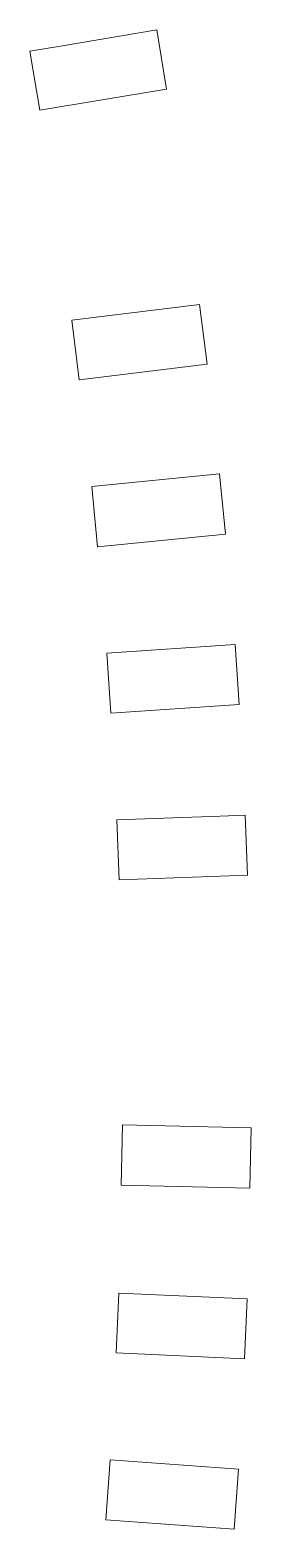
# Model space of a CAD drawing. Header units: metres. Extents: x 113473 to 113494, y 502891 to 503036.
import ezdxf

# ---------------------------------------------------------------- set-up
doc = ezdxf.new("R2010")
doc.units = ezdxf.units.M
doc.header["$MEASUREMENT"] = 0
doc.layers.add('maximum bouwhoogte 7 m', color=7, linetype='Continuous', lineweight=0)

msp = doc.modelspace()

# ---------------------------------------------------------------- linework, layer by layer
at = {"layer": 'maximum bouwhoogte 7 m', "flags": 128}
for points in [[(113485.959, 503030.282), (113473.65011, 503028.23468), (113472.694, 503033.983), (113475.653344, 503034.475224), (113485.019, 503036.033), (113485.959, 503030.282)], [(113489.879, 503003.608), (113489.157, 503009.398), (113476.751, 503007.875), (113477.461965, 503002.083645), (113489.879, 503003.608)], [(113491.676, 502987.097), (113491.104, 502992.94), (113478.687, 502991.717), (113479.262467, 502985.874341), (113491.676, 502987.097)], [(113493.012, 502970.569), (113492.607, 502976.38), (113480.142, 502975.543), (113480.532264, 502969.73101), (113493.012, 502970.569)], [(113493.793, 502954.005), (113493.596, 502959.815), (113491.149, 502959.732), (113481.121, 502959.359), (113481.337379, 502953.541703), (113493.793, 502954.005)], [(113494.02, 502923.618), (113494.15, 502929.466), (113481.678081, 502929.743249), (113481.548081, 502923.895249), (113494.02, 502923.618)], [(113493.517, 502907.038), (113493.774, 502912.853), (113481.312, 502913.427), (113481.044184, 502907.612498), (113493.517, 502907.038)], [(113492.504, 502890.521), (113492.922, 502896.331), (113480.467, 502897.232), (113480.046714, 502891.422165), (113492.504, 502890.521)]]:
    msp.add_lwpolyline(points, dxfattribs=at)

doc.saveas('drawing.dxf')
